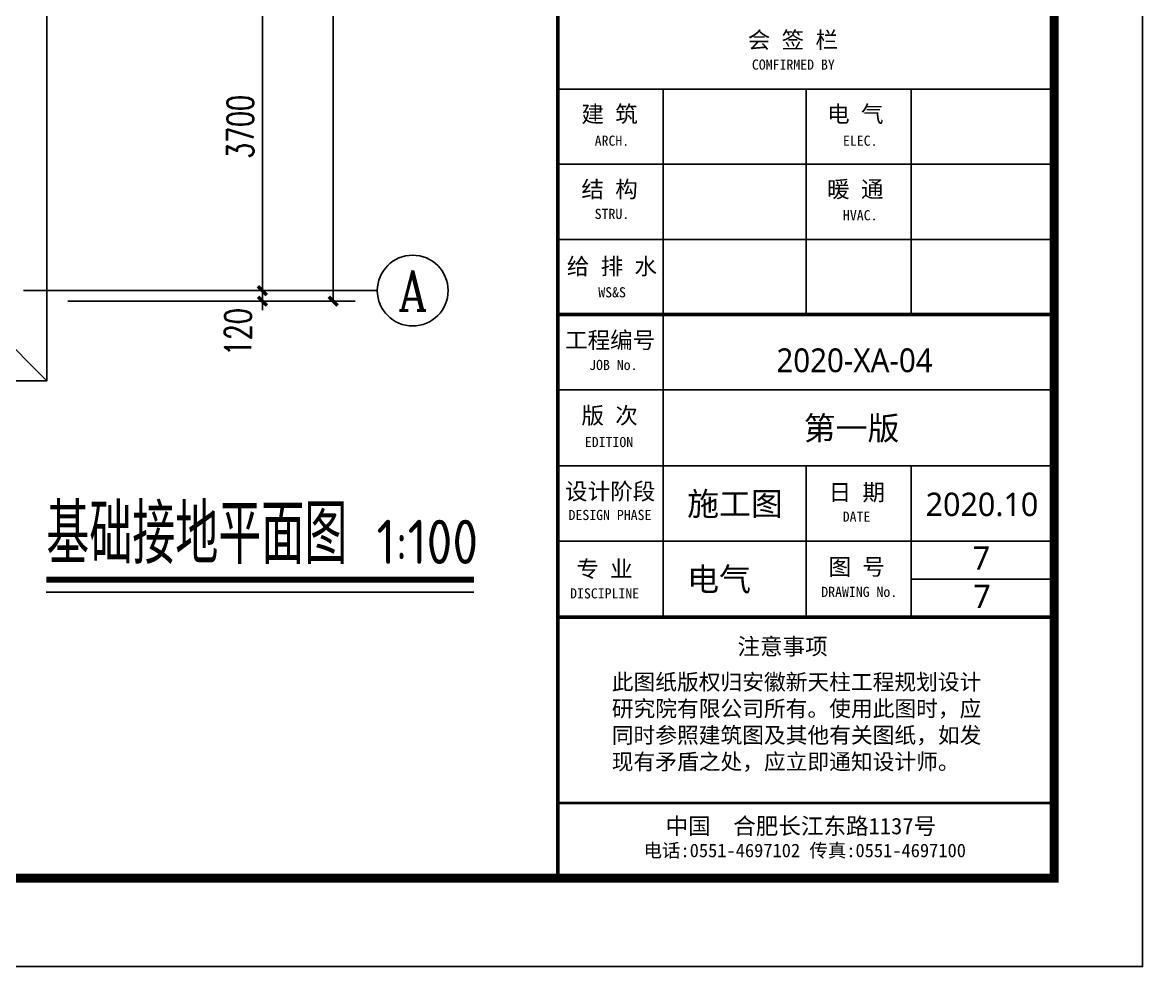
# Model space of a CAD drawing. Extents: x 343352 to 432452, y 769729 to 1078684.
# Drawn here: x 390088 to 402752, y 1036684 to 1047359 of the extents above; entities that cross this region are included whole.
import ezdxf
from ezdxf.enums import TextEntityAlignment as Align

# ---------------------------------------------------------------- set-up
doc = ezdxf.new("R2010")
doc.units = 0
doc.header["$LTSCALE"] = 1000
doc.header["$MEASUREMENT"] = 0
for name, color, linetype in [('46', 7, 'Continuous'), ('AXIS', 3, 'Continuous'), ('AXIS_TEXT', 7, 'Continuous'), ('DIM_SYMB', 3, 'Continuous'), ('PUB_TEXT', 7, 'Continuous'), ('PUB_TITLE', 4, 'Continuous')]:
    doc.layers.add(name, color=color, linetype=linetype)
doc.styles.add('-黑体', font='msyh.ttf', dxfattribs={"width": 0.8})
doc.styles.add('_TCH_AXIS', font='COMPLEX', dxfattribs={"bigfont": 'GBCBIG'})
doc.styles.add('_TCH_DIM_T3', font='SIMPLEX', dxfattribs={"width": 0.705882, "bigfont": 'GBCBIG'})
doc.styles.add('COMPLEX', font='COMPLEX')
doc.styles.get("Standard").update_dxf_attribs({"font": 'gbenor.shx', "bigfont": 'gbcbig.shx'})
doc.styles.add('TQ', font='')
doc.styles.get('TQ').set_extended_font_data('SimSun')
doc.dimstyles.new('_TCH_ARCH&&100', dxfattribs={"dimtxt": 297.5, "dimasz": 100, "dimexe": 250, "dimexo": 300, "dimgap": 100, "dimtad": 1, "dimdec": 0, "dimzin": 0, "dimdsep": 46, "dimtxsty": '_TCH_DIM_T3', "dimblk": 'ARCHTICK', "dimcen": 0.09, "dimclrt": 7, "dimazin": 2, "dimtfac": 1, "dimtdec": 0, "dimtix": 1, "dimtmove": 2, "dimatfit": 3, "dimfxl": 0, "dimtolj": 1, "dimtzin": 0, "dimarcsym": 0})

# ---------------------------------------------------------------- blocks, each defined once
blk = doc.blocks.new('ly')
at = {"layer": 'PUB_TEXT', "insert": (-5884, 1715), "char_height": 212, "width": 5144.75, "attachment_point": 1, "style": 'TQ'}
blk.add_mtext('此图纸版权归安徽新天柱工程规划设计研究院有限公司所有。使用此图时，应同时参照建筑图及其他有关图纸，如发现有矛盾之处，应立即通知设计师。', dxfattribs=at)
blk = doc.blocks.new('_ArchTick')
at = {"color": 0, "linetype": 'ByBlock', "const_width": 0.4}
blk.add_lwpolyline([(-0.5, -0.5), (0.5, 0.5)], dxfattribs=at)
blk = doc.blocks.new('*D49')
at = {"layer": 'AXIS', "color": 0, "lineweight": -2}
for p, q in [((390601, 1044327), (393051, 1044327)), ((392801, 1044327), (392801, 1044427)), ((392801, 1044207), (392801, 1044327)), ((390601, 1044207), (393051, 1044207)), ((392801, 1044207), (392801, 1044107))]:
    blk.add_line(p, q, dxfattribs=at)
at = {"layer": 'Defpoints', "color": 0}
for p in [(390301, 1044327), (392801, 1044327), (390301, 1044207)]:
    blk.add_point(p, dxfattribs=at)
at = {"layer": 'AXIS', "color": 0, "lineweight": -2, "xscale": 100, "yscale": 100, "zscale": 100}
for p, rotation in [((392801, 1044327), 270), ((392801, 1044207), 90)]:
    blk.add_blockref('_ArchTick', p, dxfattribs=dict(at, rotation=rotation))
at = {"layer": 'AXIS', "color": 7, "insert": (392526, 1043857), "char_height": 297.5, "attachment_point": 5, "rotation": 90, "style": '_TCH_DIM_T3'}
blk.add_mtext('\\A1;120', dxfattribs=at)
blk = doc.blocks.new('*D50')
at = {"layer": 'AXIS', "color": 0, "lineweight": -2}
for p, q in [((390601, 1048027), (393051, 1048027)), ((392801, 1044327), (392801, 1048027)), ((390601, 1044327), (393051, 1044327))]:
    blk.add_line(p, q, dxfattribs=at)
at = {"layer": 'Defpoints', "color": 0}
for p in [(390301, 1048027), (392801, 1048027), (390301, 1044327)]:
    blk.add_point(p, dxfattribs=at)
at = {"layer": 'AXIS', "color": 0, "lineweight": -2, "xscale": 100, "yscale": 100, "zscale": 100}
for p, rotation in [((392801, 1048027), 90), ((392801, 1044327), 270)]:
    blk.add_blockref('_ArchTick', p, dxfattribs=dict(at, rotation=rotation))
at = {"layer": 'AXIS', "color": 7, "insert": (392552, 1046177), "char_height": 297.5, "attachment_point": 5, "rotation": 90, "style": '_TCH_DIM_T3'}
blk.add_mtext('\\A1;3700', dxfattribs=at)
blk = doc.blocks.new('*D56')
at = {"layer": 'AXIS', "color": 0, "lineweight": -2}
for p, q in [((390601, 1071447), (393851, 1071447)), ((393601, 1044207), (393601, 1071447)), ((390601, 1044207), (393851, 1044207))]:
    blk.add_line(p, q, dxfattribs=at)
at = {"layer": 'Defpoints', "color": 0}
for p in [(390301, 1071447), (393601, 1071447), (390301, 1044207)]:
    blk.add_point(p, dxfattribs=at)
at = {"layer": 'AXIS', "color": 0, "lineweight": -2, "xscale": 100, "yscale": 100, "zscale": 100}
for p, rotation in [((393601, 1071447), 90), ((393601, 1044207), 270)]:
    blk.add_blockref('_ArchTick', p, dxfattribs=dict(at, rotation=rotation))
at = {"layer": 'AXIS', "color": 7, "insert": (393352, 1057827), "char_height": 297.5, "attachment_point": 5, "rotation": 90, "style": '_TCH_DIM_T3'}
blk.add_mtext('\\A1;27240', dxfattribs=at)
blk = doc.blocks.new('_AXISO')
blk.add_circle((0, 0), 0.5)
at = {"layer": 'AXIS_TEXT', "style": 'COMPLEX', "width": 1.041667}
blk.add_attdef('A', text='', height=0.56, dxfattribs=at).set_placement((-0.25, -0.28), (0.25, -0.28), align=Align.FIT)

msp = doc.modelspace()

# ---------------------------------------------------------------- linework, layer by layer
at = {"color": 2}
msp.add_line((390364.3, 1043307), (389464.3, 1044207), dxfattribs=at)
msp.add_lwpolyline([(354144.3, 1072347), (390364.3, 1072347), (390364.3, 1043307), (372744.3, 1043307)], dxfattribs=at)
at = {"layer": 'AXIS'}
msp.add_line((390100.6, 1044327), (394100.6, 1044327), dxfattribs=at)
at = {"layer": 'DIM_SYMB', "const_width": 70}
msp.add_lwpolyline([(390358.4, 1041058.8), (395192.5, 1041058.8)], dxfattribs=at)
at = {"layer": 'DIM_SYMB'}
msp.add_lwpolyline([(390358.4, 1040918.8), (395192.5, 1040918.8)], dxfattribs=at)
at = {"layer": 'PUB_TEXT'}
for p, q in [((401752.5, 1037683.9), (401752.5, 1038171.3)), ((401754.9, 1037683.7), (400974.6, 1037683.7))]:
    msp.add_line(p, q, dxfattribs=at)
at = {"layer": 'PUB_TITLE'}
for p, q in [((396142.5, 1046605.8), (401752.5, 1046605.8)), ((397332.1, 1044055.8), (397332.1, 1046605.8)), ((398947.1, 1044055.8), (398947.1, 1046605.8)), ((400137.1, 1044055.8), (400137.1, 1046605.8)), ((396142.5, 1045755.8), (401752.5, 1045755.8)), ((396142.5, 1044905.8), (401752.5, 1044905.8)), ((397332.7, 1040633.8), (397332.7, 1044055.8)), ((396142.5, 1043205.8), (401752.5, 1043205.8)), ((396142.5, 1042344.8), (401752.5, 1042344.8)), ((398947.1, 1040633.8), (398947.1, 1042344.8)), ((400137.1, 1040633.8), (400137.1, 1042344.8)), ((396142.5, 1041494.8), (401769.7, 1041494.8)), ((401752.5, 1041064.3), (400137.1, 1041064.3))]:
    msp.add_line(p, q, dxfattribs=at)
at = {"layer": 'PUB_TITLE', "lineweight": 40}
for p, q in [((396142.5, 1044055.8), (401752.5, 1044055.8)), ((396142.5, 1038533.9), (401752.5, 1038533.9))]:
    msp.add_line(p, q, dxfattribs=at)
at = {"layer": 'PUB_TITLE'}
msp.add_lwpolyline([(343352.5, 1036683.9), (402752.5, 1036683.9), (402752.5, 1078683.9), (343352.5, 1078683.9)], close=True, dxfattribs=at)
at = {"layer": 'PUB_TITLE', "const_width": 100}
msp.add_lwpolyline([(345852.5, 1037683.9), (401752.5, 1037683.9), (401752.5, 1077683.9), (345852.5, 1077683.9)], close=True, dxfattribs=at)
at = {"layer": 'PUB_TITLE', "lineweight": 40, "const_width": 42.5}
for points in [[(396142.5, 1077683.9), (396142.5, 1037683.9)], [(396142.5, 1040633.8), (401724.9, 1040633.8)]]:
    msp.add_lwpolyline(points, dxfattribs=at)
at = {"layer": 'PUB_TITLE', "const_width": 42.5}
msp.add_lwpolyline([(396142.5, 1044055.8), (401752.5, 1044055.8)], dxfattribs=at)

# ---------------------------------------------------------------- block references
at = {"layer": 'AXIS'}
ref = msp.add_blockref('_AXISO', (394500.6, 1044327), dxfattribs=dict(at, xscale=800, yscale=800, zscale=800))
ref.add_attrib('A', 'A', dxfattribs={"layer": 'AXIS_TEXT', "height": 452.9, "style": '_TCH_AXIS', "width": 0.848485}).set_placement((394335.9, 1044100.5), (394665.3, 1044100.5), align=Align.FIT)
at = {"layer": 'PUB_TEXT', "xscale": 0.849999999627471, "yscale": 0.8500000000931323, "zscale": 0.85}
msp.add_blockref('ly', (401752.5, 1038533.9), dxfattribs=at)

# ---------------------------------------------------------------- texts
at = {"layer": '46', "linetype": 'Continuous', "style": '-黑体', "width": 0.95}
msp.add_text('2020-XA-04', height=269.2, dxfattribs=at).set_placement((398612.9, 1043404.1, 353913.7))
at = {"layer": '46', "linetype": 'Continuous', "style": '-黑体'}
for s, height, p in [('第一版', 264.33, (398921.4, 1042638.2)), ('施工图', 264.33, (397603.1, 1041783.7)), ('2020.10', 264.33, (400299.7, 1041777.8)), ('7', 264.3, (400830.7, 1041171.1)), ('电气', 264.33, (397603.1, 1040931.2)), ('7', 264.3, (400838.7, 1040738.7))]:
    msp.add_text(s, height=height, dxfattribs=at).set_placement(p)
at = {"layer": 'DIM_SYMB', "color": 7}
for s, height, p in [('基础接地平面图', 675.18, (390358.4, 1041236)), ('1:100', 500, (394092.2, 1041236))]:
    msp.add_text(s, height=height, dxfattribs=at).set_placement(p)
at = {"layer": 'PUB_TEXT', "style": 'TQ'}
for s, height, p in [(' 工程编号', 187, (396095.8, 1043673.3)), ('      JOB No.', 114.75, (396027.3, 1043428.7)), ('  版 次', 187, (396153.8, 1042821.2)), ('     EDITION', 114.75, (396056.9, 1042557.2)), (' 设计阶段', 187, (396095.8, 1041963.3)), ('日 期', 187, (399202.1, 1041952.8)), ('     DESIGN PHASE', 114.75, (395872.2, 1041732.5)), ('         DATE', 114.75, (398659.4, 1041713.6)), ('  专 业', 187, (396095.8, 1041086.7)), ('图 号', 187, (399202.1, 1041110.8)), ('     DISCIPLINE', 114.75, (395889.9, 1040846)), ('     DRAWING No.', 114.75, (398729.4, 1040863.3)), ('注意事项', 187, (398172.1, 1040210)), ('  中国  合肥长江东路1137号', 187, (397105.2, 1038179.5)), ('电话:0551-4697102 传真:0551-4697100', 153, (397110.5, 1037920.8))]:
    msp.add_text(s, height=height, dxfattribs=at).set_placement(p)
at = {"layer": 'PUB_TEXT', "attachment_point": 1, "style": 'TQ'}
for s, insert, char_height, width in [('会 签 栏', (398288.9, 1047254.4), 187, 2223.6), ('COMFIRMED BY', (398335.7, 1046939.2), 114.75, 2399.55), ('建 筑', (396408, 1046416.4), 187, 2006), ('电 气', (399185.5, 1046416.4), 187, 2006), ('   ARCH.', (396323.7, 1046078.9), 114.75, 2399.55), ('   ELEC.', (399131, 1046078.9), 114.75, 2399.55), ('结 构', (396408, 1045566.4), 187, 2006), ('暖 通', (399185.5, 1045566.4), 187, 2006), ('   STRU.', (396323.7, 1045251.2), 114.75, 2399.55), ('   HVAC.', (399131, 1045236.3), 114.75, 2399.55), ('给 排 水', (396243, 1044694.9), 187, 2223.6), ('   WS&S', (396364.3, 1044364.8), 114.75, 2441.2)]:
    msp.add_mtext(s, dxfattribs=dict(at, insert=insert, char_height=char_height, width=width))

# ---------------------------------------------------------------- dimensions: what is measured, and where the dimension line sits
at = {"layer": 'AXIS'}
for p1, p2, distance, picture, middle in [((390300.6, 1044207), (390300.6, 1071447), -3300, '*D56', (393351.8, 1057827)), ((390300.6, 1044327), (390300.6, 1048027), -2500, '*D50', (392551.8, 1046177))]:
    dim = msp.add_aligned_dim(p1=p1, p2=p2, distance=distance, dimstyle='_TCH_ARCH&&100', dxfattribs=at)
    dim.commit()
    dim.dimension.update_dxf_attribs({"geometry": picture, "text_midpoint": middle})
dim = msp.add_linear_dim(base=(392800.6, 1044327), p1=(390300.6, 1044207), p2=(390300.6, 1044327), angle=90, dimstyle='_TCH_ARCH&&100', dxfattribs=at)
dim.commit()
dim.dimension.update_dxf_attribs({"geometry": '*D49', "text_midpoint": (392525.6, 1043857), "dimtype": 129})

doc.saveas('drawing.dxf')
